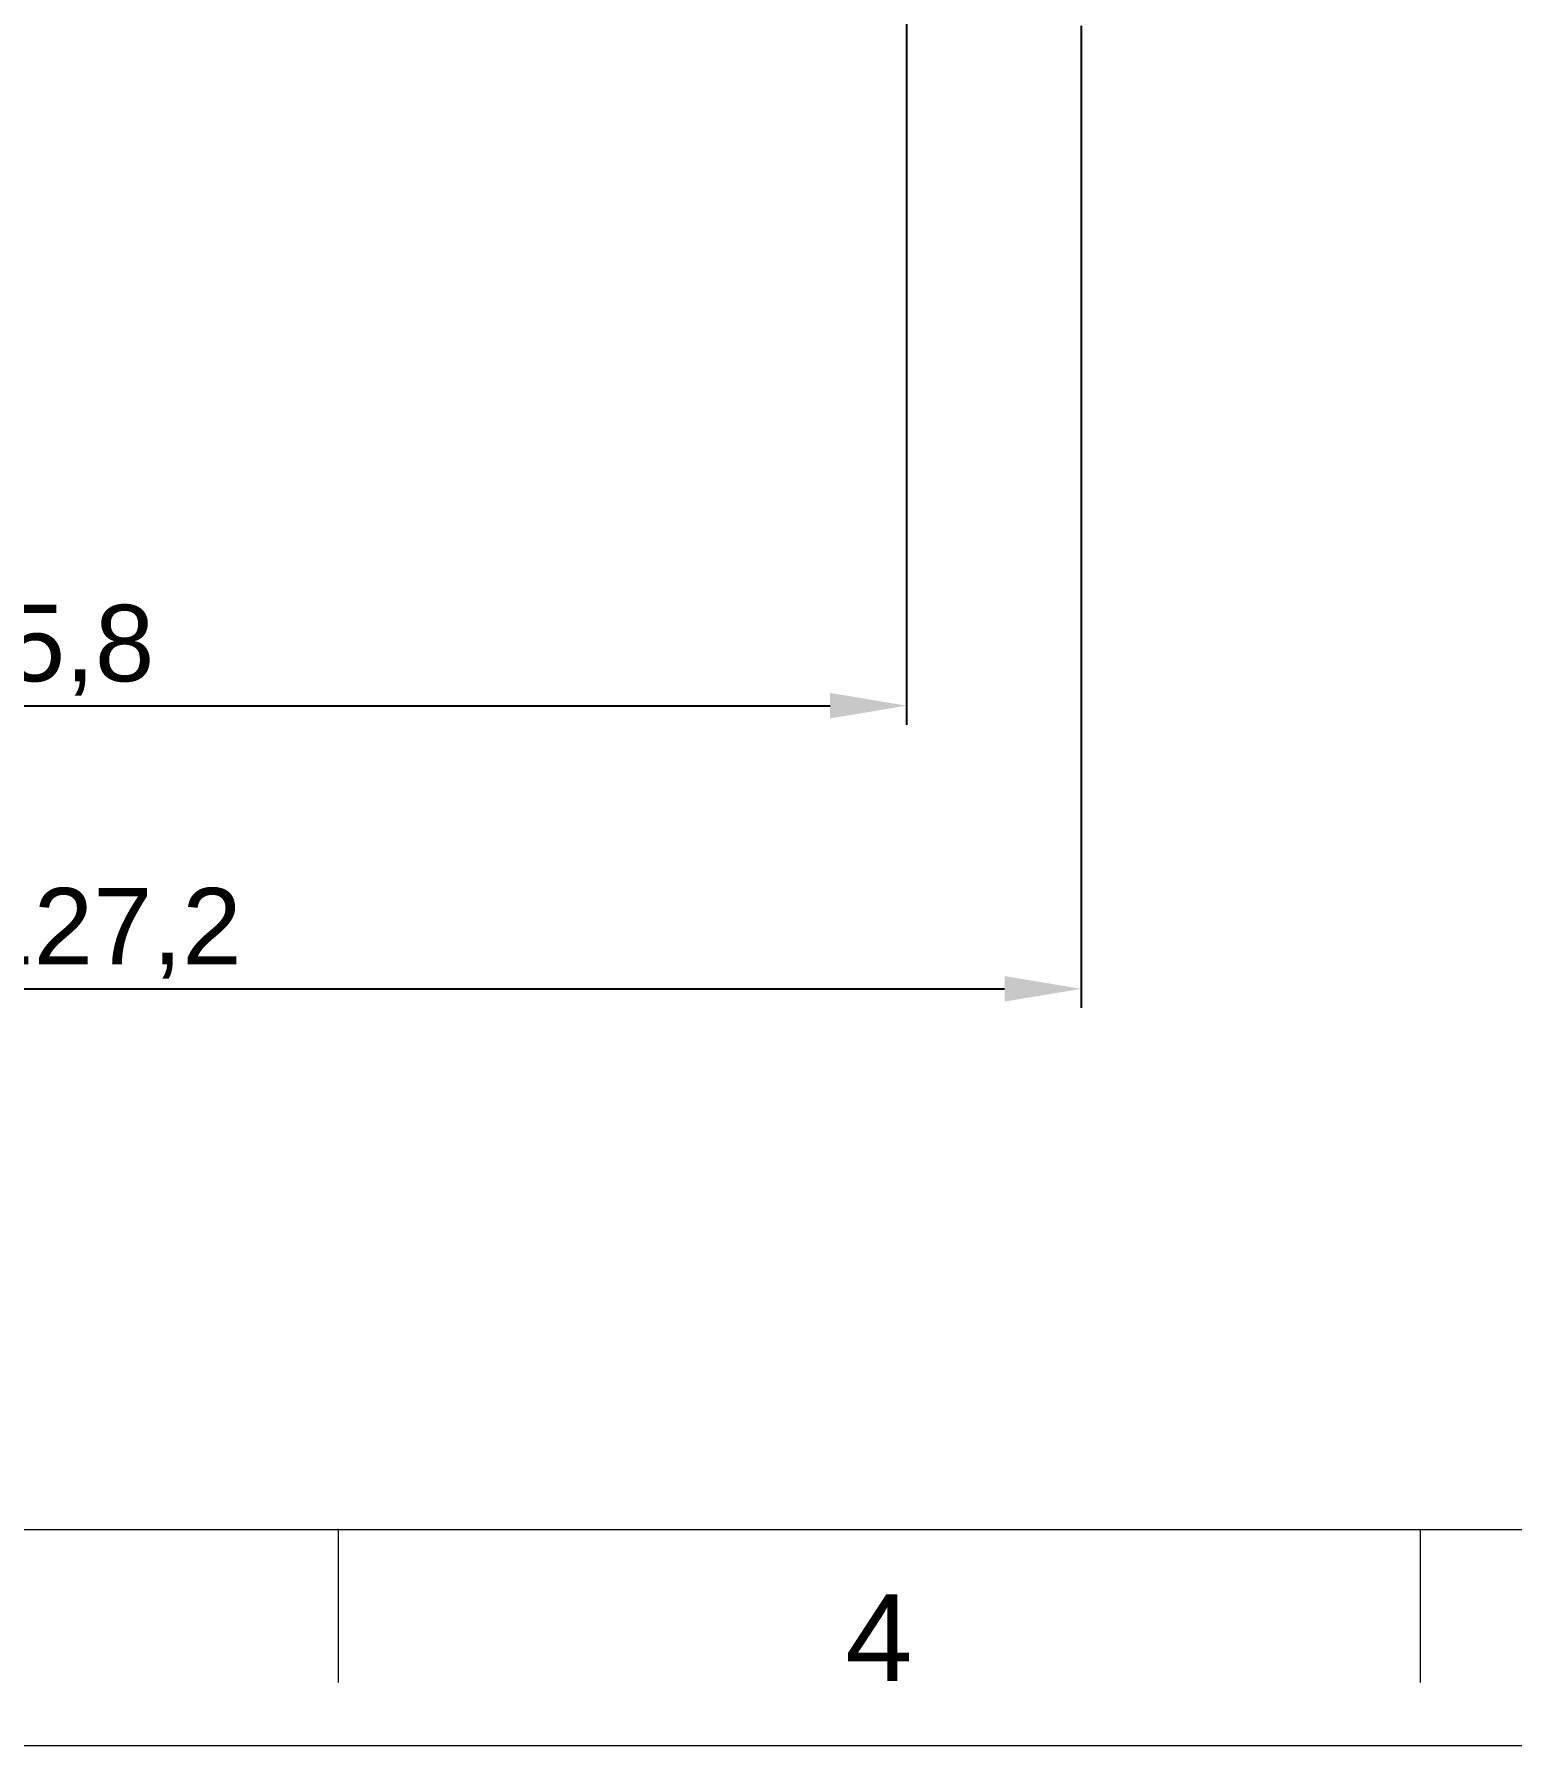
# Model space of a CAD drawing. Header units: millimetres. Extents: x 1243 to 1837, y -1232 to -812.
# Drawn here: x 1449.1 to 1545.6, y -1231.7 to -1119.9 of the extents above; entities that cross this region are included whole.
import ezdxf

# ---------------------------------------------------------------- set-up
doc = ezdxf.new("R2010")
doc.units = ezdxf.units.MM
doc.header["$LTSCALE"] = 0.1
doc.layers.get('0').update_dxf_attribs({"lineweight": 13})
doc.layers.add('DIM', color=3, linetype='Continuous', lineweight=9)
doc.styles.get("Standard").update_dxf_attribs({"font": 'arial.ttf'})
doc.dimstyles.new('ISO-25', dxfattribs={"dimtxt": 2.5, "dimasz": 2.5, "dimexe": 1.25, "dimexo": 0.625, "dimtad": 1, "dimdec": 1, "dimtxsty": 'Standard', "dimcen": 2.5, "dimadec": 0, "dimazin": 0, "dimtfac": 1, "dimtdec": 1, "dimtmove": 0, "dimatfit": 3, "dimfxl": 0, "dimarcsym": 0})

# ---------------------------------------------------------------- blocks, each defined once
blk = doc.blocks.new('*D6')
at = {"layer": 'Defpoints', "color": 0}
for p in [(1506.06, -1076.07), (1390.27, -1161.19), (1506.06, -1163.76)]:
    blk.add_point(p, dxfattribs=at)
at = {"layer": 'DIM', "color": 3, "linetype": 'ByBlock', "lineweight": -2}
for p, q in [((1506.06, -1076.69), (1506.06, -1165.01)), ((1390.27, -1161.82), (1390.27, -1165.01)), ((1395.27, -1163.76), (1501.06, -1163.76))]:
    blk.add_line(p, q, dxfattribs=at)
at = {"layer": 'DIM', "color": 3}
for points in [[(1395.27, -1162.92), (1395.27, -1164.59), (1390.27, -1163.76)], [(1501.06, -1162.92), (1501.06, -1164.59), (1506.06, -1163.76)]]:
    blk.add_solid(points, dxfattribs=at)
at = {"layer": 'DIM', "color": 3, "insert": (1448.16, -1160.13), "char_height": 5, "attachment_point": 5}
blk.add_mtext('115,8', dxfattribs=at)
blk = doc.blocks.new('*D8')
at = {"layer": 'Defpoints', "color": 0}
for p in [(1517.47, -1118.69), (1390.27, -1161.52), (1517.47, -1182.27)]:
    blk.add_point(p, dxfattribs=at)
at = {"layer": 'DIM', "color": 3, "linetype": 'ByBlock', "lineweight": -2}
for p, q in [((1517.47, -1119.32), (1517.47, -1183.52)), ((1390.27, -1162.15), (1390.27, -1183.52)), ((1395.27, -1182.27), (1512.47, -1182.27))]:
    blk.add_line(p, q, dxfattribs=at)
at = {"layer": 'DIM', "color": 3}
for points in [[(1395.27, -1181.43), (1395.27, -1183.1), (1390.27, -1182.27)], [(1512.47, -1181.43), (1512.47, -1183.1), (1517.47, -1182.27)]]:
    blk.add_solid(points, dxfattribs=at)
at = {"layer": 'DIM', "color": 3, "insert": (1453.87, -1178.64), "char_height": 5, "attachment_point": 5}
blk.add_mtext('127,2', dxfattribs=at)

msp = doc.modelspace()

# ---------------------------------------------------------------- linework, layer by layer
for p, q in [((1256.79, -1217.61), (1822.45, -1217.61)), ((1468.91, -1217.61), (1468.91, -1227.61)), ((1539.62, -1217.61), (1539.62, -1227.61))]:
    msp.add_line(p, q)
msp.add_point((1468.91, -1217.61))
at = {"layer": 'DIM', "color": 7}
msp.add_lwpolyline([(1242.65, -811.75), (1836.59, -811.75), (1836.59, -1231.75), (1242.65, -1231.75)], close=True, dxfattribs=at)

# ---------------------------------------------------------------- texts
at = {"insert": (1504.26, -1224.68), "char_height": 5.66, "attachment_point": 5}
msp.add_mtext_dynamic_manual_height_columns('4', width=50, gutter_width=12.5, heights=[0], dxfattribs=at)

# ---------------------------------------------------------------- dimensions: what is measured, and where the dimension line sits
at = {"layer": 'DIM', "color": 7}
dim = msp.add_linear_dim(base=(1506.06, -1163.76), p1=(1390.27, -1161.19), p2=(1506.06, -1076.07), angle=180, dimstyle='ISO-25', override={"dimtxt": 5, "dimasz": 5, "dimcen": 5, "dimclrd": 3, "dimclre": 3, "dimclrt": 3, "dimfxl": 1.25, "dimarcsym": 1}, dxfattribs=at)
dim.commit()
dim.dimension.update_dxf_attribs({"geometry": '*D6', "text_midpoint": (1448.16, -1160.13)})
dim = msp.add_linear_dim(base=(1517.47, -1182.27), p1=(1390.27, -1161.52), p2=(1517.47, -1118.69), dimstyle='ISO-25', override={"dimtxt": 5, "dimasz": 5, "dimcen": 5, "dimclrd": 3, "dimclre": 3, "dimclrt": 3, "dimfxl": 1.25, "dimarcsym": 1}, dxfattribs=at)
dim.commit()
dim.dimension.update_dxf_attribs({"geometry": '*D8', "text_midpoint": (1453.87, -1178.64)})

doc.saveas('drawing.dxf')
